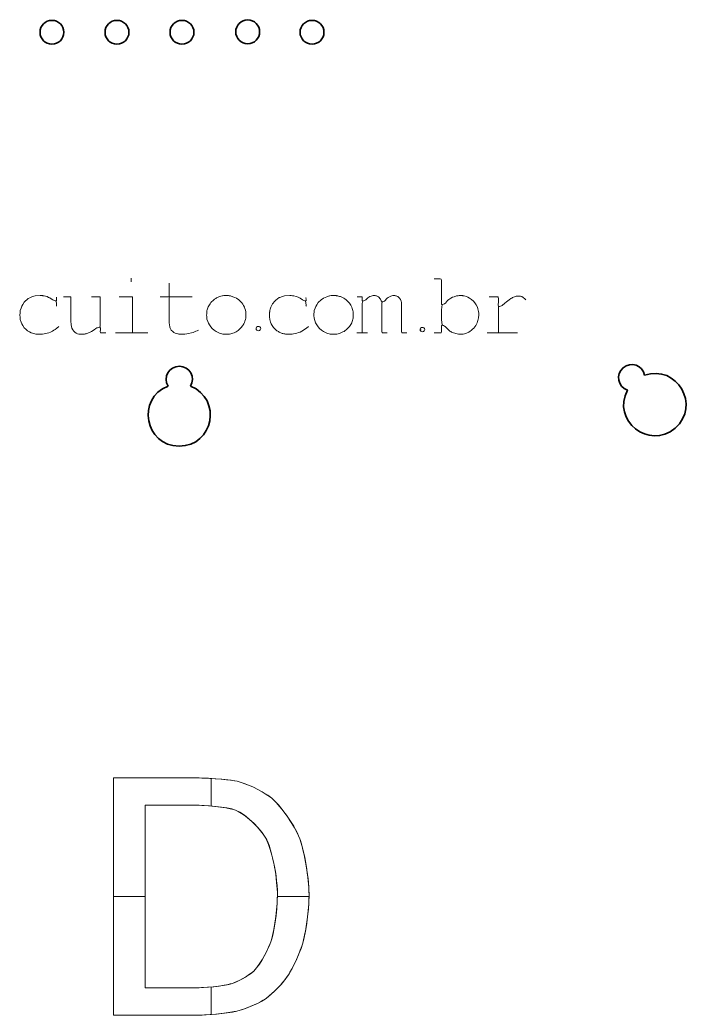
# Model space of a CAD drawing. Header units: centimetres. Extents: x -10.7 to 10.7, y -4.6 to 4.6.
# Drawn here: x 7.637 to 10.49, y -4.487 to -0.316 of the extents above; entities that cross this region are included whole.
import ezdxf

# ---------------------------------------------------------------- set-up
doc = ezdxf.new("R2010")
doc.units = ezdxf.units.CM
doc.header["$MEASUREMENT"] = 0
doc.layers.add('Default', color=7, linetype='Continuous')
doc.layers.add('Layer 1', color=7, linetype='Continuous')

msp = doc.modelspace()

# ---------------------------------------------------------------- linework, layer by layer
at = {"layer": 'Default', "color": 5, "lineweight": 9}
for points in [[(8.02876, -4.48685), (8.02876, -4.48685), (8.02876, -3.49288), (8.02876, -3.49288)], [(8.02876, -4.48685), (8.02876, -4.48685), (8.02876, -3.49288), (8.02876, -3.49288)], [(8.02876, -3.49288), (8.02876, -3.49288), (8.02876, -4.48685), (8.02876, -4.48685)], [(8.4384, -3.49433), (8.4384, -3.49433), (8.4384, -3.60944), (8.4384, -3.60944)], [(8.4384, -3.49433), (8.4384, -3.49433), (8.4384, -3.60944), (8.4384, -3.60944)], [(8.16129, -4.37239), (8.16129, -4.37239), (8.16129, -3.60733), (8.16129, -3.60733)], [(8.16129, -3.60733), (8.16129, -3.60733), (8.16129, -4.37239), (8.16129, -4.37239)], [(8.16129, -4.37239), (8.16129, -4.37239), (8.16129, -3.60733), (8.16129, -3.60733)], [(8.02876, -3.98986), (8.02876, -3.98986), (8.16129, -3.98986), (8.16129, -3.98986)], [(8.02876, -3.98986), (8.02876, -3.98986), (8.16129, -3.98986), (8.16129, -3.98986)], [(8.71548, -3.98986), (8.71548, -3.98986), (8.84802, -3.98986), (8.84802, -3.98986)], [(8.71548, -3.98986), (8.71548, -3.98986), (8.84802, -3.98986), (8.84802, -3.98986)], [(8.4384, -4.37002), (8.4384, -4.37002), (8.4384, -4.48533), (8.4384, -4.48533)], [(8.4384, -4.37002), (8.4384, -4.37002), (8.4384, -4.48533), (8.4384, -4.48533)]]:
    msp.add_open_spline(points, degree=3, dxfattribs=at)
for points, knots in [([(8.02876, -3.49288), (8.14256, -3.49288), (8.31326, -3.49288), (8.37016, -3.49288), (8.37016, -3.49288), (8.44722, -3.49288), (8.52628, -3.50235), (8.54655, -3.50709), (8.54655, -3.50709), (8.60334, -3.5202), (8.67183, -3.56115), (8.69188, -3.57834), (8.69188, -3.57834), (8.74415, -3.62264), (8.79621, -3.71373), (8.80916, -3.74819), (8.80916, -3.74819), (8.83508, -3.81713), (8.84804, -3.94013), (8.84804, -3.9844), (8.84804, -3.9844), (8.84804, -4.05989), (8.83047, -4.15597), (8.82168, -4.18513), (8.82168, -4.18513), (8.80411, -4.24346), (8.76784, -4.3108), (8.7541, -4.3299), (8.7541, -4.3299), (8.72662, -4.36808), (8.68018, -4.4091), (8.66383, -4.42007), (8.66383, -4.42007), (8.63114, -4.442), (8.56861, -4.46426), (8.54552, -4.46991), (8.54552, -4.46991), (8.49933, -4.4812), (8.41631, -4.48685), (8.38635, -4.48685), (8.38635, -4.48685), (8.26715, -4.48685), (8.08836, -4.48685), (8.02876, -4.48685)], [0, 0, 0, 0, 0.0833333333333333, 0.0833333333333333, 0.0833333333333333, 0.0833333333333333, 0.1666666666666667, 0.1666666666666667, 0.1666666666666667, 0.1666666666666667, 0.25, 0.25, 0.25, 0.25, 0.3333333333333333, 0.3333333333333333, 0.3333333333333333, 0.3333333333333333, 0.4166666666666667, 0.4166666666666667, 0.4166666666666667, 0.4166666666666667, 0.5, 0.5, 0.5, 0.5, 0.5833333333333334, 0.5833333333333334, 0.5833333333333334, 0.5833333333333334, 0.6666666666666666, 0.6666666666666666, 0.6666666666666666, 0.6666666666666666, 0.75, 0.75, 0.75, 0.75, 0.8333333333333334, 0.8333333333333334, 0.8333333333333334, 0.8333333333333334, 1, 1, 1, 1]), ([(8.02876, -3.49288), (8.14256, -3.49288), (8.31326, -3.49288), (8.37016, -3.49288), (8.37016, -3.49288), (8.44722, -3.49288), (8.52628, -3.50235), (8.54655, -3.50709), (8.54655, -3.50709), (8.60334, -3.5202), (8.67183, -3.56115), (8.69188, -3.57834), (8.69188, -3.57834), (8.74415, -3.62264), (8.79621, -3.71373), (8.80916, -3.74819), (8.80916, -3.74819), (8.83508, -3.81713), (8.84804, -3.94013), (8.84804, -3.9844), (8.84804, -3.9844), (8.84804, -4.05989), (8.83047, -4.15597), (8.82168, -4.18513), (8.82168, -4.18513), (8.80411, -4.24346), (8.76784, -4.3108), (8.7541, -4.3299), (8.7541, -4.3299), (8.72662, -4.36808), (8.68018, -4.4091), (8.66383, -4.42007), (8.66383, -4.42007), (8.63114, -4.442), (8.56861, -4.46426), (8.54552, -4.46991), (8.54552, -4.46991), (8.49933, -4.4812), (8.41631, -4.48685), (8.38635, -4.48685), (8.38635, -4.48685), (8.26715, -4.48685), (8.08836, -4.48685), (8.02876, -4.48685)], [0, 0, 0, 0, 0.0833333333333333, 0.0833333333333333, 0.0833333333333333, 0.0833333333333333, 0.1666666666666667, 0.1666666666666667, 0.1666666666666667, 0.1666666666666667, 0.25, 0.25, 0.25, 0.25, 0.3333333333333333, 0.3333333333333333, 0.3333333333333333, 0.3333333333333333, 0.4166666666666667, 0.4166666666666667, 0.4166666666666667, 0.4166666666666667, 0.5, 0.5, 0.5, 0.5, 0.5833333333333334, 0.5833333333333334, 0.5833333333333334, 0.5833333333333334, 0.6666666666666666, 0.6666666666666666, 0.6666666666666666, 0.6666666666666666, 0.75, 0.75, 0.75, 0.75, 0.8333333333333334, 0.8333333333333334, 0.8333333333333334, 0.8333333333333334, 1, 1, 1, 1]), ([(8.02876, -4.48685), (8.14796, -4.48685), (8.32675, -4.48685), (8.38635, -4.48685), (8.38635, -4.48685), (8.44628, -4.48685), (8.52242, -4.47556), (8.54552, -4.46991), (8.54552, -4.46991), (8.5917, -4.45861), (8.64749, -4.43103), (8.66383, -4.42007), (8.66383, -4.42007), (8.69653, -4.39814), (8.74036, -4.34899), (8.7541, -4.3299), (8.7541, -4.3299), (8.78159, -4.29171), (8.8129, -4.21429), (8.82168, -4.18513), (8.82168, -4.18513), (8.83925, -4.1268), (8.84804, -4.02215), (8.84804, -3.9844), (8.84804, -3.9844), (8.84804, -3.89586), (8.82212, -3.78266), (8.80916, -3.74819), (8.80916, -3.74819), (8.78325, -3.67926), (8.71802, -3.60049), (8.69188, -3.57834), (8.69188, -3.57834), (8.65178, -3.54395), (8.57495, -3.51365), (8.54655, -3.50709), (8.54655, -3.50709), (8.50601, -3.49761), (8.40869, -3.49288), (8.37016, -3.49288), (8.37016, -3.49288), (8.25636, -3.49288), (8.08566, -3.49288), (8.02876, -3.49288)], [0, 0, 0, 0, 0.0833333333333333, 0.0833333333333333, 0.0833333333333333, 0.0833333333333333, 0.1666666666666667, 0.1666666666666667, 0.1666666666666667, 0.1666666666666667, 0.25, 0.25, 0.25, 0.25, 0.3333333333333333, 0.3333333333333333, 0.3333333333333333, 0.3333333333333333, 0.4166666666666667, 0.4166666666666667, 0.4166666666666667, 0.4166666666666667, 0.5, 0.5, 0.5, 0.5, 0.5833333333333334, 0.5833333333333334, 0.5833333333333334, 0.5833333333333334, 0.6666666666666666, 0.6666666666666666, 0.6666666666666666, 0.6666666666666666, 0.75, 0.75, 0.75, 0.75, 0.8333333333333334, 0.8333333333333334, 0.8333333333333334, 0.8333333333333334, 1, 1, 1, 1]), ([(8.16129, -3.60733), (8.23085, -3.60733), (8.33519, -3.60733), (8.36997, -3.60733), (8.36997, -3.60733), (8.4481, -3.60733), (8.52242, -3.62101), (8.54006, -3.62785), (8.54006, -3.62785), (8.58881, -3.64699), (8.6473, -3.71279), (8.66435, -3.7409), (8.66435, -3.7409), (8.69846, -3.79712), (8.71551, -3.92997), (8.71551, -3.98233), (8.71551, -3.98233), (8.71551, -4.05795), (8.69813, -4.14881), (8.68944, -4.17534), (8.68944, -4.17534), (8.67205, -4.2284), (8.63218, -4.28636), (8.61658, -4.30208), (8.61658, -4.30208), (8.59443, -4.32436), (8.54611, -4.3478), (8.52749, -4.35394), (8.52749, -4.35394), (8.49025, -4.36624), (8.40611, -4.37239), (8.37336, -4.37239), (8.37336, -4.37239), (8.30267, -4.37239), (8.19664, -4.37239), (8.16129, -4.37239)], [0, 0, 0, 0, 0.1, 0.1, 0.1, 0.1, 0.2, 0.2, 0.2, 0.2, 0.3, 0.3, 0.3, 0.3, 0.4, 0.4, 0.4, 0.4, 0.5, 0.5, 0.5, 0.5, 0.6, 0.6, 0.6, 0.6, 0.7, 0.7, 0.7, 0.7, 0.8, 0.8, 0.8, 0.8, 1, 1, 1, 1]), ([(8.16129, -4.37239), (8.23198, -4.37239), (8.33801, -4.37239), (8.37336, -4.37239), (8.37336, -4.37239), (8.43887, -4.37239), (8.50887, -4.36009), (8.52749, -4.35394), (8.52749, -4.35394), (8.56473, -4.34165), (8.60551, -4.31322), (8.61658, -4.30208), (8.61658, -4.30208), (8.64777, -4.27064), (8.68074, -4.20187), (8.68944, -4.17534), (8.68944, -4.17534), (8.70682, -4.12228), (8.71551, -4.02014), (8.71551, -3.98233), (8.71551, -3.98233), (8.71551, -3.8776), (8.6814, -3.76901), (8.66435, -3.7409), (8.66435, -3.7409), (8.63025, -3.68467), (8.56444, -3.63742), (8.54006, -3.62785), (8.54006, -3.62785), (8.50479, -3.61417), (8.40903, -3.60733), (8.36997, -3.60733), (8.36997, -3.60733), (8.30041, -3.60733), (8.19607, -3.60733), (8.16129, -3.60733)], [0, 0, 0, 0, 0.1, 0.1, 0.1, 0.1, 0.2, 0.2, 0.2, 0.2, 0.3, 0.3, 0.3, 0.3, 0.4, 0.4, 0.4, 0.4, 0.5, 0.5, 0.5, 0.5, 0.6, 0.6, 0.6, 0.6, 0.7, 0.7, 0.7, 0.7, 0.8, 0.8, 0.8, 0.8, 1, 1, 1, 1]), ([(8.16129, -3.60733), (8.23085, -3.60733), (8.33519, -3.60733), (8.36997, -3.60733), (8.36997, -3.60733), (8.4481, -3.60733), (8.52242, -3.62101), (8.54006, -3.62785), (8.54006, -3.62785), (8.58881, -3.64699), (8.6473, -3.71279), (8.66435, -3.7409), (8.66435, -3.7409), (8.69846, -3.79712), (8.71551, -3.92997), (8.71551, -3.98233), (8.71551, -3.98233), (8.71551, -4.05795), (8.69813, -4.14881), (8.68944, -4.17534), (8.68944, -4.17534), (8.67205, -4.2284), (8.63218, -4.28636), (8.61658, -4.30208), (8.61658, -4.30208), (8.59443, -4.32436), (8.54611, -4.3478), (8.52749, -4.35394), (8.52749, -4.35394), (8.49025, -4.36624), (8.40611, -4.37239), (8.37336, -4.37239), (8.37336, -4.37239), (8.30267, -4.37239), (8.19664, -4.37239), (8.16129, -4.37239)], [0, 0, 0, 0, 0.1, 0.1, 0.1, 0.1, 0.2, 0.2, 0.2, 0.2, 0.3, 0.3, 0.3, 0.3, 0.4, 0.4, 0.4, 0.4, 0.5, 0.5, 0.5, 0.5, 0.6, 0.6, 0.6, 0.6, 0.7, 0.7, 0.7, 0.7, 0.8, 0.8, 0.8, 0.8, 1, 1, 1, 1])]:
    msp.add_open_spline(points, degree=3, knots=knots, dxfattribs=at)
at = {"layer": 'Layer 1', "color": 5, "lineweight": 35}
for points, knots in [([(7.77104, -0.41812), (7.79865, -0.41812), (7.82103, -0.39574), (7.82103, -0.36812), (7.82103, -0.36812), (7.82103, -0.34051), (7.79865, -0.31812), (7.77104, -0.31812), (7.77104, -0.31812), (7.74342, -0.31812), (7.72104, -0.34051), (7.72104, -0.36812), (7.72104, -0.36812), (7.72104, -0.39574), (7.74342, -0.41812), (7.77104, -0.41812)], [0, 0, 0, 0, 0.2, 0.2, 0.2, 0.2, 0.4, 0.4, 0.4, 0.4, 0.6, 0.6, 0.6, 0.6, 1, 1, 1, 1]), ([(8.04338, -0.41812), (8.07099, -0.41812), (8.09338, -0.39574), (8.09338, -0.36812), (8.09338, -0.36812), (8.09338, -0.34051), (8.07099, -0.31812), (8.04338, -0.31812), (8.04338, -0.31812), (8.01576, -0.31812), (7.99338, -0.34051), (7.99338, -0.36812), (7.99338, -0.36812), (7.99338, -0.39574), (8.01576, -0.41812), (8.04338, -0.41812)], [0, 0, 0, 0, 0.2, 0.2, 0.2, 0.2, 0.4, 0.4, 0.4, 0.4, 0.6, 0.6, 0.6, 0.6, 1, 1, 1, 1]), ([(8.31572, -0.41812), (8.34334, -0.41812), (8.36572, -0.39574), (8.36572, -0.36812), (8.36572, -0.36812), (8.36572, -0.34051), (8.34334, -0.31812), (8.31572, -0.31812), (8.31572, -0.31812), (8.28811, -0.31812), (8.26572, -0.34051), (8.26572, -0.36812), (8.26572, -0.36812), (8.26572, -0.39574), (8.28811, -0.41812), (8.31572, -0.41812)], [0, 0, 0, 0, 0.2, 0.2, 0.2, 0.2, 0.4, 0.4, 0.4, 0.4, 0.6, 0.6, 0.6, 0.6, 1, 1, 1, 1]), ([(8.59088, -0.41613), (8.6185, -0.41613), (8.64088, -0.39374), (8.64088, -0.36613), (8.64088, -0.36613), (8.64088, -0.33852), (8.6185, -0.31613), (8.59088, -0.31613), (8.59088, -0.31613), (8.56326, -0.31613), (8.54087, -0.33852), (8.54087, -0.36613), (8.54087, -0.36613), (8.54087, -0.39374), (8.56326, -0.41613), (8.59088, -0.41613)], [0, 0, 0, 0, 0.2, 0.2, 0.2, 0.2, 0.4, 0.4, 0.4, 0.4, 0.6, 0.6, 0.6, 0.6, 1, 1, 1, 1]), ([(8.86041, -0.41812), (8.88803, -0.41812), (8.91042, -0.39574), (8.91042, -0.36812), (8.91042, -0.36812), (8.91042, -0.34051), (8.88803, -0.31812), (8.86041, -0.31812), (8.86041, -0.31812), (8.8328, -0.31812), (8.81041, -0.34051), (8.81041, -0.36812), (8.81041, -0.36812), (8.81041, -0.39574), (8.8328, -0.41812), (8.86041, -0.41812)], [0, 0, 0, 0, 0.2, 0.2, 0.2, 0.2, 0.4, 0.4, 0.4, 0.4, 0.6, 0.6, 0.6, 0.6, 1, 1, 1, 1]), ([(10.25364, -1.80565), (10.38921, -1.7582), (10.49025, -1.93325), (10.38135, -2.02691), (10.38135, -2.02691), (10.27245, -2.12057), (10.11448, -1.99448), (10.18169, -1.86753), (10.18169, -1.86753), (10.14149, -1.85374), (10.13145, -1.80152), (10.16366, -1.7738), (10.16366, -1.7738), (10.19589, -1.74609), (10.24602, -1.76384), (10.25364, -1.80565)], [0, 0, 0, 0, 0.2, 0.2, 0.2, 0.2, 0.4, 0.4, 0.4, 0.4, 0.6, 0.6, 0.6, 0.6, 1, 1, 1, 1]), ([(8.35144, -1.85128), (8.37374, -1.81469), (8.34748, -1.76777), (8.30462, -1.76766), (8.30462, -1.76766), (8.26177, -1.76754), (8.23524, -1.81431), (8.25735, -1.85102)], [0, 0, 0, 0, 0.3333333333333333, 0.3333333333333333, 0.3333333333333333, 0.3333333333333333, 1, 1, 1, 1]), ([(8.25735, -1.85102), (8.12307, -1.90273), (8.15982, -2.10195), (8.3037, -2.10234), (8.3037, -2.10234), (8.4476, -2.10273), (8.48543, -1.90371), (8.35144, -1.85128)], [0, 0, 0, 0, 0.3333333333333333, 0.3333333333333333, 0.3333333333333333, 0.3333333333333333, 1, 1, 1, 1])]:
    msp.add_open_spline(points, degree=3, knots=knots, dxfattribs=at)
at = {"layer": 'Layer 1', "color": 1, "lineweight": 20}
for points in [[(8.1035, -1.41425), (8.1035, -1.41425), (8.1035, -1.39778), (8.1035, -1.39778)], [(9.31746, -1.61525), (9.31746, -1.61525), (9.31633, -1.61525), (9.31633, -1.61525)], [(9.64111, -1.62717), (9.63707, -1.62874), (9.60137, -1.62774), (9.59398, -1.62774)]]:
    msp.add_open_spline(points, degree=3, dxfattribs=at)
for points, knots in [([(9.40547, -1.5102), (9.40547, -1.5102), (9.40434, -1.51929), (9.40434, -1.51929), (9.40434, -1.51929), (9.40361, -1.52153), (9.40377, -1.52136), (9.40377, -1.52383), (9.40377, -1.52383), (9.40293, -1.52642), (9.4032, -1.52779), (9.4032, -1.53064), (9.4032, -1.53064), (9.40163, -1.53547), (9.40263, -1.56462), (9.40263, -1.57209), (9.40263, -1.57209), (9.40263, -1.57209), (9.40547, -1.59481), (9.40547, -1.59481), (9.40547, -1.59481), (9.40771, -1.59528), (9.41578, -1.59918), (9.41796, -1.60048), (9.41796, -1.60048), (9.41797, -1.60049), (9.42734, -1.61184), (9.435, -1.61809), (9.435, -1.61809), (9.43906, -1.62083), (9.44454, -1.62383), (9.44806, -1.6266), (9.44806, -1.6266), (9.44806, -1.6266), (9.47361, -1.63285), (9.47361, -1.63285), (9.47361, -1.63285), (9.47752, -1.63412), (9.48289, -1.63342), (9.48723, -1.63342), (9.48723, -1.63342), (9.48976, -1.6326), (9.49071, -1.63285), (9.49348, -1.63285), (9.49348, -1.63285), (9.49622, -1.6319), (9.50071, -1.63081), (9.5037, -1.63058), (9.5037, -1.63058), (9.50782, -1.6282), (9.51301, -1.62694), (9.51733, -1.62449), (9.51733, -1.62449), (9.53101, -1.61674), (9.54625, -1.60052), (9.55197, -1.58629), (9.55197, -1.58629), (9.55516, -1.57833), (9.55577, -1.57281), (9.55821, -1.56528), (9.55821, -1.56528), (9.55821, -1.56528), (9.55821, -1.56017), (9.55821, -1.56017), (9.55821, -1.56017), (9.55963, -1.5558), (9.55878, -1.54967), (9.55878, -1.54484), (9.55878, -1.54484), (9.55746, -1.5365), (9.55691, -1.52955), (9.55295, -1.52042), (9.55295, -1.52042), (9.54658, -1.50575), (9.54073, -1.498), (9.52868, -1.48806), (9.52868, -1.48806), (9.51454, -1.4785), (9.51326, -1.47785), (9.49746, -1.47273), (9.49746, -1.47273), (9.49746, -1.47273), (9.49462, -1.47273), (9.49462, -1.47273), (9.49462, -1.47273), (9.4932, -1.47227), (9.49205, -1.47205), (9.49064, -1.47159), (9.49064, -1.47159), (9.49064, -1.47159), (9.4844, -1.47159), (9.4844, -1.47159), (9.4844, -1.47159), (9.48229, -1.47091), (9.48277, -1.47103), (9.48042, -1.47103), (9.48042, -1.47103), (9.47538, -1.47182), (9.47018, -1.47182), (9.46509, -1.47273), (9.46509, -1.47273), (9.44949, -1.47813), (9.44766, -1.47835), (9.43329, -1.48806), (9.43329, -1.48806), (9.42741, -1.49292), (9.41748, -1.50445), (9.41739, -1.50453), (9.41739, -1.50453), (9.41441, -1.50632), (9.40874, -1.50889), (9.40547, -1.5102), (9.40547, -1.5102), (9.40547, -1.5102), (9.40263, -1.50736), (9.40263, -1.50736), (9.40263, -1.50736), (9.40263, -1.49462), (9.40378, -1.40675), (9.40206, -1.40232), (9.40206, -1.40232), (9.39814, -1.4008), (9.38503, -1.40175), (9.37992, -1.40175), (9.37992, -1.40175), (9.37747, -1.40101), (9.37896, -1.40101), (9.37651, -1.40175), (9.37651, -1.40175), (9.3735, -1.40125), (9.37555, -1.40125), (9.37254, -1.40175)], [0, 0, 0, 0, 0.0294117647058824, 0.0294117647058824, 0.0294117647058824, 0.0294117647058824, 0.0588235294117647, 0.0588235294117647, 0.0588235294117647, 0.0588235294117647, 0.0882352941176471, 0.0882352941176471, 0.0882352941176471, 0.0882352941176471, 0.1176470588235294, 0.1176470588235294, 0.1176470588235294, 0.1176470588235294, 0.1470588235294118, 0.1470588235294118, 0.1470588235294118, 0.1470588235294118, 0.1764705882352941, 0.1764705882352941, 0.1764705882352941, 0.1764705882352941, 0.2058823529411765, 0.2058823529411765, 0.2058823529411765, 0.2058823529411765, 0.2352941176470588, 0.2352941176470588, 0.2352941176470588, 0.2352941176470588, 0.2647058823529412, 0.2647058823529412, 0.2647058823529412, 0.2647058823529412, 0.2941176470588235, 0.2941176470588235, 0.2941176470588235, 0.2941176470588235, 0.3235294117647059, 0.3235294117647059, 0.3235294117647059, 0.3235294117647059, 0.3529411764705883, 0.3529411764705883, 0.3529411764705883, 0.3529411764705883, 0.3823529411764706, 0.3823529411764706, 0.3823529411764706, 0.3823529411764706, 0.4117647058823529, 0.4117647058823529, 0.4117647058823529, 0.4117647058823529, 0.4411764705882353, 0.4411764705882353, 0.4411764705882353, 0.4411764705882353, 0.4705882352941176, 0.4705882352941176, 0.4705882352941176, 0.4705882352941176, 0.5, 0.5, 0.5, 0.5, 0.5294117647058824, 0.5294117647058824, 0.5294117647058824, 0.5294117647058824, 0.5588235294117647, 0.5588235294117647, 0.5588235294117647, 0.5588235294117647, 0.5882352941176471, 0.5882352941176471, 0.5882352941176471, 0.5882352941176471, 0.6176470588235294, 0.6176470588235294, 0.6176470588235294, 0.6176470588235294, 0.6470588235294118, 0.6470588235294118, 0.6470588235294118, 0.6470588235294118, 0.6764705882352942, 0.6764705882352942, 0.6764705882352942, 0.6764705882352942, 0.7058823529411765, 0.7058823529411765, 0.7058823529411765, 0.7058823529411765, 0.7352941176470589, 0.7352941176470589, 0.7352941176470589, 0.7352941176470589, 0.7647058823529411, 0.7647058823529411, 0.7647058823529411, 0.7647058823529411, 0.7941176470588235, 0.7941176470588235, 0.7941176470588235, 0.7941176470588235, 0.8235294117647058, 0.8235294117647058, 0.8235294117647058, 0.8235294117647058, 0.8529411764705882, 0.8529411764705882, 0.8529411764705882, 0.8529411764705882, 0.8823529411764706, 0.8823529411764706, 0.8823529411764706, 0.8823529411764706, 0.9117647058823529, 0.9117647058823529, 0.9117647058823529, 0.9117647058823529, 0.9411764705882353, 0.9411764705882353, 0.9411764705882353, 0.9411764705882353, 1, 1, 1, 1]), ([(8.22444, -1.4767), (8.22444, -1.4767), (8.26248, -1.4767), (8.26248, -1.4767), (8.26248, -1.4767), (8.26248, -1.4767), (8.26248, -1.41992), (8.26248, -1.41992)], [0, 0, 0, 0, 0.3333333333333333, 0.3333333333333333, 0.3333333333333333, 0.3333333333333333, 1, 1, 1, 1]), ([(7.79972, -1.60048), (7.79972, -1.60048), (7.79177, -1.60843), (7.79177, -1.60843), (7.79177, -1.60843), (7.78118, -1.61559), (7.77681, -1.61907), (7.76509, -1.62418), (7.76509, -1.62418), (7.75471, -1.6287), (7.7477, -1.62908), (7.73783, -1.63228), (7.73783, -1.63228), (7.73276, -1.63308), (7.71414, -1.63407), (7.71001, -1.63342), (7.71001, -1.63342), (7.70749, -1.6326), (7.70653, -1.63285), (7.70376, -1.63285), (7.70376, -1.63285), (7.69701, -1.63066), (7.69165, -1.63054), (7.68446, -1.62755), (7.68446, -1.62755), (7.674, -1.6232), (7.66222, -1.61499), (7.65493, -1.60616), (7.65493, -1.60616), (7.64427, -1.59038), (7.64414, -1.58957), (7.63847, -1.57209), (7.63847, -1.57209), (7.63847, -1.57209), (7.63847, -1.56926), (7.63847, -1.56926), (7.63847, -1.56926), (7.6379, -1.56749), (7.6379, -1.56648), (7.63733, -1.56471), (7.63733, -1.56471), (7.63733, -1.56471), (7.63676, -1.55052), (7.63676, -1.55052), (7.63676, -1.55052), (7.63765, -1.54778), (7.63733, -1.54509), (7.63733, -1.542), (7.63733, -1.542), (7.6379, -1.54024), (7.6379, -1.53922), (7.63847, -1.53746), (7.63847, -1.53746), (7.63847, -1.53746), (7.63847, -1.53462), (7.63847, -1.53462), (7.63847, -1.53462), (7.64407, -1.51733), (7.64462, -1.51519), (7.65493, -1.49942), (7.65493, -1.49942), (7.66081, -1.49219), (7.66991, -1.48443), (7.67821, -1.48026), (7.67821, -1.48026), (7.6822, -1.47826), (7.68665, -1.47701), (7.69014, -1.475), (7.69014, -1.475), (7.69302, -1.47478), (7.69767, -1.4736), (7.70036, -1.47273), (7.70036, -1.47273), (7.70036, -1.47273), (7.72193, -1.47103), (7.72193, -1.47103), (7.72193, -1.47103), (7.72472, -1.47193), (7.72786, -1.47159), (7.73102, -1.47159), (7.73102, -1.47159), (7.73278, -1.47217), (7.7338, -1.47216), (7.73556, -1.47273), (7.73556, -1.47273), (7.73556, -1.47273), (7.7384, -1.47273), (7.7384, -1.47273), (7.7384, -1.47273), (7.74126, -1.47365), (7.74737, -1.47534), (7.75032, -1.47557), (7.75032, -1.47557), (7.75952, -1.48087), (7.76546, -1.4812), (7.77474, -1.48976), (7.77474, -1.48976), (7.77911, -1.49059), (7.78437, -1.49347), (7.7878, -1.49374), (7.7878, -1.49374), (7.78972, -1.49248), (7.78877, -1.49342), (7.79007, -1.49147), (7.79007, -1.49147), (7.79007, -1.49147), (7.79007, -1.47784), (7.79007, -1.47784)], [0, 0, 0, 0, 0.0357142857142857, 0.0357142857142857, 0.0357142857142857, 0.0357142857142857, 0.0714285714285714, 0.0714285714285714, 0.0714285714285714, 0.0714285714285714, 0.1071428571428571, 0.1071428571428571, 0.1071428571428571, 0.1071428571428571, 0.1428571428571428, 0.1428571428571428, 0.1428571428571428, 0.1428571428571428, 0.1785714285714286, 0.1785714285714286, 0.1785714285714286, 0.1785714285714286, 0.2142857142857143, 0.2142857142857143, 0.2142857142857143, 0.2142857142857143, 0.25, 0.25, 0.25, 0.25, 0.2857142857142857, 0.2857142857142857, 0.2857142857142857, 0.2857142857142857, 0.3214285714285715, 0.3214285714285715, 0.3214285714285715, 0.3214285714285715, 0.3571428571428572, 0.3571428571428572, 0.3571428571428572, 0.3571428571428572, 0.3928571428571428, 0.3928571428571428, 0.3928571428571428, 0.3928571428571428, 0.4285714285714285, 0.4285714285714285, 0.4285714285714285, 0.4285714285714285, 0.4642857142857143, 0.4642857142857143, 0.4642857142857143, 0.4642857142857143, 0.5, 0.5, 0.5, 0.5, 0.5357142857142857, 0.5357142857142857, 0.5357142857142857, 0.5357142857142857, 0.5714285714285714, 0.5714285714285714, 0.5714285714285714, 0.5714285714285714, 0.6071428571428571, 0.6071428571428571, 0.6071428571428571, 0.6071428571428571, 0.6428571428571429, 0.6428571428571429, 0.6428571428571429, 0.6428571428571429, 0.6785714285714286, 0.6785714285714286, 0.6785714285714286, 0.6785714285714286, 0.7142857142857143, 0.7142857142857143, 0.7142857142857143, 0.7142857142857143, 0.75, 0.75, 0.75, 0.75, 0.7857142857142857, 0.7857142857142857, 0.7857142857142857, 0.7857142857142857, 0.8214285714285714, 0.8214285714285714, 0.8214285714285714, 0.8214285714285714, 0.8571428571428571, 0.8571428571428571, 0.8571428571428571, 0.8571428571428571, 0.8928571428571429, 0.8928571428571429, 0.8928571428571429, 0.8928571428571429, 0.9285714285714286, 0.9285714285714286, 0.9285714285714286, 0.9285714285714286, 1, 1, 1, 1]), ([(7.79007, -1.51588), (7.79007, -1.51588), (7.79007, -1.5068), (7.79007, -1.5068), (7.79007, -1.5068), (7.78934, -1.50455), (7.7895, -1.50473), (7.7895, -1.50225), (7.7895, -1.50225), (7.78887, -1.50029), (7.78796, -1.49587), (7.7878, -1.49374)], [0, 0, 0, 0, 0.25, 0.25, 0.25, 0.25, 0.5, 0.5, 0.5, 0.5, 1, 1, 1, 1]), ([(7.936, -1.4767), (7.94259, -1.4767), (7.96936, -1.47568), (7.97347, -1.47727), (7.97347, -1.47727), (7.97347, -1.47727), (7.97347, -1.59765), (7.97347, -1.59765), (7.97347, -1.59765), (7.97281, -1.59954), (7.97215, -1.60131), (7.97177, -1.60332), (7.97177, -1.60332), (7.96724, -1.60418), (7.96324, -1.60644), (7.95871, -1.6073), (7.95871, -1.6073), (7.95664, -1.60824), (7.94562, -1.62103), (7.92123, -1.62925), (7.92123, -1.62925), (7.91631, -1.63092), (7.91169, -1.63134), (7.90704, -1.63285), (7.90704, -1.63285), (7.90704, -1.63285), (7.88944, -1.63342), (7.88944, -1.63342), (7.88944, -1.63342), (7.88699, -1.63262), (7.88644, -1.63285), (7.88376, -1.63285), (7.88376, -1.63285), (7.87712, -1.6318), (7.86709, -1.62687), (7.86218, -1.62093), (7.86218, -1.62093), (7.85545, -1.61276), (7.85241, -1.60424), (7.85083, -1.59424), (7.85083, -1.59424), (7.85083, -1.59424), (7.85083, -1.58856), (7.85083, -1.58856), (7.85083, -1.58856), (7.8487, -1.58199), (7.85026, -1.49219), (7.85026, -1.47727), (7.85026, -1.47727), (7.84602, -1.47563), (7.82517, -1.4767), (7.81903, -1.4767)], [0, 0, 0, 0, 0.0714285714285714, 0.0714285714285714, 0.0714285714285714, 0.0714285714285714, 0.1428571428571428, 0.1428571428571428, 0.1428571428571428, 0.1428571428571428, 0.2142857142857143, 0.2142857142857143, 0.2142857142857143, 0.2142857142857143, 0.2857142857142857, 0.2857142857142857, 0.2857142857142857, 0.2857142857142857, 0.3571428571428572, 0.3571428571428572, 0.3571428571428572, 0.3571428571428572, 0.4285714285714285, 0.4285714285714285, 0.4285714285714285, 0.4285714285714285, 0.5, 0.5, 0.5, 0.5, 0.5714285714285714, 0.5714285714285714, 0.5714285714285714, 0.5714285714285714, 0.6428571428571429, 0.6428571428571429, 0.6428571428571429, 0.6428571428571429, 0.7142857142857143, 0.7142857142857143, 0.7142857142857143, 0.7142857142857143, 0.7857142857142857, 0.7857142857142857, 0.7857142857142857, 0.7857142857142857, 0.8571428571428571, 0.8571428571428571, 0.8571428571428571, 0.8571428571428571, 1, 1, 1, 1]), ([(8.1722, -1.62717), (8.16878, -1.62828), (8.11093, -1.62829), (8.10804, -1.62717), (8.10804, -1.62717), (8.10804, -1.62717), (8.10804, -1.47727), (8.10804, -1.47727), (8.10804, -1.47727), (8.10369, -1.47558), (8.06128, -1.4767), (8.05296, -1.4767)], [0, 0, 0, 0, 0.25, 0.25, 0.25, 0.25, 0.5, 0.5, 0.5, 0.5, 1, 1, 1, 1]), ([(8.38513, -1.61582), (8.37682, -1.62026), (8.3714, -1.62268), (8.36242, -1.62566), (8.36242, -1.62566), (8.36242, -1.62566), (8.33573, -1.63228), (8.33573, -1.63228), (8.33573, -1.63228), (8.33573, -1.63228), (8.32721, -1.63285), (8.32721, -1.63285), (8.32721, -1.63285), (8.32298, -1.63422), (8.31351, -1.63342), (8.30848, -1.63342), (8.30848, -1.63342), (8.30595, -1.6326), (8.305, -1.63285), (8.30223, -1.63285), (8.30223, -1.63285), (8.30082, -1.63239), (8.29967, -1.63217), (8.29825, -1.63171), (8.29825, -1.63171), (8.29086, -1.63155), (8.28264, -1.62653), (8.27668, -1.62263), (8.27668, -1.62263), (8.27668, -1.62263), (8.271, -1.61695), (8.271, -1.61695), (8.271, -1.61695), (8.26844, -1.61303), (8.26513, -1.60929), (8.26475, -1.60446), (8.26475, -1.60446), (8.26475, -1.60446), (8.26305, -1.5931), (8.26305, -1.5931), (8.26305, -1.5931), (8.26167, -1.58885), (8.2618, -1.47994), (8.26305, -1.4767), (8.26305, -1.4767), (8.26305, -1.4767), (8.35844, -1.4767), (8.35844, -1.4767)], [0, 0, 0, 0, 0.0769230769230769, 0.0769230769230769, 0.0769230769230769, 0.0769230769230769, 0.1538461538461539, 0.1538461538461539, 0.1538461538461539, 0.1538461538461539, 0.2307692307692308, 0.2307692307692308, 0.2307692307692308, 0.2307692307692308, 0.3076923076923077, 0.3076923076923077, 0.3076923076923077, 0.3076923076923077, 0.3846153846153846, 0.3846153846153846, 0.3846153846153846, 0.3846153846153846, 0.4615384615384616, 0.4615384615384616, 0.4615384615384616, 0.4615384615384616, 0.5384615384615384, 0.5384615384615384, 0.5384615384615384, 0.5384615384615384, 0.6153846153846154, 0.6153846153846154, 0.6153846153846154, 0.6153846153846154, 0.6923076923076923, 0.6923076923076923, 0.6923076923076923, 0.6923076923076923, 0.7692307692307693, 0.7692307692307693, 0.7692307692307693, 0.7692307692307693, 0.8461538461538461, 0.8461538461538461, 0.8461538461538461, 0.8461538461538461, 1, 1, 1, 1]), ([(8.49074, -1.47159), (8.48588, -1.47317), (8.4846, -1.47253), (8.48336, -1.47273), (8.48336, -1.47273), (8.48051, -1.47365), (8.47548, -1.47534), (8.47257, -1.47557), (8.47257, -1.47557), (8.46948, -1.47735), (8.46436, -1.47949), (8.46065, -1.4814), (8.46065, -1.4814), (8.45577, -1.48392), (8.45318, -1.48618), (8.44872, -1.4892), (8.44872, -1.4892), (8.44872, -1.4892), (8.4368, -1.50112), (8.4368, -1.50112), (8.4368, -1.50112), (8.43194, -1.50831), (8.42948, -1.51174), (8.42544, -1.51929), (8.42544, -1.51929), (8.42308, -1.52437), (8.42215, -1.52937), (8.42033, -1.53462), (8.42033, -1.53462), (8.42033, -1.53462), (8.42033, -1.53746), (8.42033, -1.53746), (8.42033, -1.53746), (8.41976, -1.53922), (8.41977, -1.54024), (8.4192, -1.542), (8.4192, -1.542), (8.4192, -1.542), (8.4192, -1.54881), (8.4192, -1.54881), (8.4192, -1.54881), (8.4184, -1.55126), (8.41863, -1.55182), (8.41863, -1.55449), (8.41863, -1.55449), (8.4195, -1.55719), (8.4192, -1.55943), (8.4192, -1.56244), (8.4192, -1.56244), (8.41977, -1.56421), (8.41976, -1.56522), (8.42033, -1.56698), (8.42033, -1.56698), (8.42033, -1.56698), (8.42033, -1.56982), (8.42033, -1.56982), (8.42033, -1.56982), (8.42557, -1.58597), (8.4264, -1.58821), (8.43623, -1.60276), (8.43623, -1.60276), (8.44401, -1.61218), (8.45572, -1.62208), (8.46689, -1.6266), (8.46689, -1.6266), (8.47496, -1.62987), (8.47972, -1.63038), (8.48733, -1.63285), (8.48733, -1.63285), (8.48733, -1.63285), (8.50834, -1.63342), (8.50834, -1.63342), (8.50834, -1.63342), (8.51087, -1.6326), (8.51182, -1.63285), (8.51459, -1.63285), (8.51459, -1.63285), (8.52171, -1.63054), (8.52689, -1.63013), (8.53446, -1.62698), (8.53446, -1.62698), (8.54497, -1.62261), (8.55751, -1.61323), (8.56512, -1.60389), (8.56512, -1.60389), (8.56856, -1.5988), (8.57184, -1.59517), (8.57478, -1.5897), (8.57478, -1.5897), (8.57764, -1.58396), (8.58172, -1.57222), (8.58272, -1.56585), (8.58272, -1.56585), (8.58272, -1.56585), (8.58329, -1.54484), (8.58329, -1.54484), (8.58329, -1.54484), (8.5825, -1.54239), (8.58272, -1.54184), (8.58272, -1.53916), (8.58272, -1.53916), (8.58004, -1.52216), (8.57062, -1.50369), (8.55717, -1.4926), (8.55717, -1.4926), (8.55539, -1.4914), (8.55483, -1.49083), (8.5532, -1.4892), (8.5532, -1.4892), (8.53718, -1.47837), (8.53619, -1.47845), (8.51856, -1.47273), (8.51856, -1.47273), (8.51856, -1.47273), (8.51572, -1.47273), (8.51572, -1.47273), (8.51572, -1.47273), (8.51396, -1.47216), (8.51294, -1.47217), (8.51118, -1.47159), (8.51118, -1.47159), (8.50766, -1.47104), (8.49509, -1.47159), (8.49074, -1.47159)], [0, 0, 0, 0, 0.03125, 0.03125, 0.03125, 0.03125, 0.0625, 0.0625, 0.0625, 0.0625, 0.09375, 0.09375, 0.09375, 0.09375, 0.125, 0.125, 0.125, 0.125, 0.15625, 0.15625, 0.15625, 0.15625, 0.1875, 0.1875, 0.1875, 0.1875, 0.21875, 0.21875, 0.21875, 0.21875, 0.25, 0.25, 0.25, 0.25, 0.28125, 0.28125, 0.28125, 0.28125, 0.3125, 0.3125, 0.3125, 0.3125, 0.34375, 0.34375, 0.34375, 0.34375, 0.375, 0.375, 0.375, 0.375, 0.40625, 0.40625, 0.40625, 0.40625, 0.4375, 0.4375, 0.4375, 0.4375, 0.46875, 0.46875, 0.46875, 0.46875, 0.5, 0.5, 0.5, 0.5, 0.53125, 0.53125, 0.53125, 0.53125, 0.5625, 0.5625, 0.5625, 0.5625, 0.59375, 0.59375, 0.59375, 0.59375, 0.625, 0.625, 0.625, 0.625, 0.65625, 0.65625, 0.65625, 0.65625, 0.6875, 0.6875, 0.6875, 0.6875, 0.71875, 0.71875, 0.71875, 0.71875, 0.75, 0.75, 0.75, 0.75, 0.78125, 0.78125, 0.78125, 0.78125, 0.8125, 0.8125, 0.8125, 0.8125, 0.84375, 0.84375, 0.84375, 0.84375, 0.875, 0.875, 0.875, 0.875, 0.90625, 0.90625, 0.90625, 0.90625, 0.9375, 0.9375, 0.9375, 0.9375, 1, 1, 1, 1]), ([(8.84505, -1.60048), (8.84505, -1.60048), (8.83767, -1.60787), (8.83767, -1.60787), (8.83767, -1.60787), (8.82724, -1.61491), (8.82223, -1.61947), (8.81041, -1.6242), (8.81041, -1.6242), (8.8, -1.62836), (8.79296, -1.6291), (8.78316, -1.63228), (8.78316, -1.63228), (8.77809, -1.63308), (8.75946, -1.63407), (8.75534, -1.63342), (8.75534, -1.63342), (8.75281, -1.6326), (8.75186, -1.63285), (8.74909, -1.63285), (8.74909, -1.63285), (8.74625, -1.63193), (8.73849, -1.63024), (8.73546, -1.63001), (8.73546, -1.63001), (8.7319, -1.62796), (8.72707, -1.62653), (8.72297, -1.62449), (8.72297, -1.62449), (8.71777, -1.62189), (8.71519, -1.61957), (8.71048, -1.61638), (8.71048, -1.61638), (8.71048, -1.61638), (8.69969, -1.60559), (8.69969, -1.60559), (8.69969, -1.60559), (8.68928, -1.59019), (8.68928, -1.58903), (8.68379, -1.57209), (8.68379, -1.57209), (8.68379, -1.57209), (8.68379, -1.56982), (8.68379, -1.56982), (8.68379, -1.56982), (8.68322, -1.56806), (8.68323, -1.56704), (8.68266, -1.56528), (8.68266, -1.56528), (8.68266, -1.56528), (8.68209, -1.54995), (8.68209, -1.54995), (8.68209, -1.54995), (8.68298, -1.54721), (8.68266, -1.54452), (8.68266, -1.54143), (8.68266, -1.54143), (8.68323, -1.53967), (8.68322, -1.53865), (8.68379, -1.53689), (8.68379, -1.53689), (8.68379, -1.53689), (8.68379, -1.53462), (8.68379, -1.53462), (8.68379, -1.53462), (8.68485, -1.52793), (8.69159, -1.51176), (8.69515, -1.50623), (8.69515, -1.50623), (8.69711, -1.50319), (8.70571, -1.49286), (8.70878, -1.49033), (8.70878, -1.49033), (8.70878, -1.49033), (8.72297, -1.48011), (8.72297, -1.48011), (8.72297, -1.48011), (8.72479, -1.47973), (8.73371, -1.47601), (8.73546, -1.475), (8.73546, -1.475), (8.73808, -1.4748), (8.74269, -1.47357), (8.74512, -1.47273), (8.74512, -1.47273), (8.74512, -1.47273), (8.76726, -1.47103), (8.76726, -1.47103), (8.76726, -1.47103), (8.77261, -1.47187), (8.77516, -1.47148), (8.77918, -1.47216), (8.77918, -1.47216), (8.78143, -1.47289), (8.78125, -1.47273), (8.78373, -1.47273), (8.78373, -1.47273), (8.79809, -1.47738), (8.80776, -1.4784), (8.82007, -1.48976), (8.82007, -1.48976), (8.82408, -1.49052), (8.8297, -1.49347), (8.83313, -1.49374), (8.83313, -1.49374), (8.83504, -1.49248), (8.83409, -1.49342), (8.8354, -1.49147), (8.8354, -1.49147), (8.8354, -1.48884), (8.83573, -1.48754), (8.83483, -1.48522), (8.83483, -1.48522), (8.83562, -1.48277), (8.83578, -1.48199), (8.83483, -1.47954)], [0, 0, 0, 0, 0.0333333333333333, 0.0333333333333333, 0.0333333333333333, 0.0333333333333333, 0.0666666666666667, 0.0666666666666667, 0.0666666666666667, 0.0666666666666667, 0.1, 0.1, 0.1, 0.1, 0.1333333333333333, 0.1333333333333333, 0.1333333333333333, 0.1333333333333333, 0.1666666666666667, 0.1666666666666667, 0.1666666666666667, 0.1666666666666667, 0.2, 0.2, 0.2, 0.2, 0.2333333333333333, 0.2333333333333333, 0.2333333333333333, 0.2333333333333333, 0.2666666666666667, 0.2666666666666667, 0.2666666666666667, 0.2666666666666667, 0.3, 0.3, 0.3, 0.3, 0.3333333333333333, 0.3333333333333333, 0.3333333333333333, 0.3333333333333333, 0.3666666666666666, 0.3666666666666666, 0.3666666666666666, 0.3666666666666666, 0.4, 0.4, 0.4, 0.4, 0.4333333333333333, 0.4333333333333333, 0.4333333333333333, 0.4333333333333333, 0.4666666666666667, 0.4666666666666667, 0.4666666666666667, 0.4666666666666667, 0.5, 0.5, 0.5, 0.5, 0.5333333333333333, 0.5333333333333333, 0.5333333333333333, 0.5333333333333333, 0.5666666666666667, 0.5666666666666667, 0.5666666666666667, 0.5666666666666667, 0.6, 0.6, 0.6, 0.6, 0.6333333333333333, 0.6333333333333333, 0.6333333333333333, 0.6333333333333333, 0.6666666666666666, 0.6666666666666666, 0.6666666666666666, 0.6666666666666666, 0.7, 0.7, 0.7, 0.7, 0.7333333333333333, 0.7333333333333333, 0.7333333333333333, 0.7333333333333333, 0.7666666666666667, 0.7666666666666667, 0.7666666666666667, 0.7666666666666667, 0.8, 0.8, 0.8, 0.8, 0.8333333333333334, 0.8333333333333334, 0.8333333333333334, 0.8333333333333334, 0.8666666666666667, 0.8666666666666667, 0.8666666666666667, 0.8666666666666667, 0.9, 0.9, 0.9, 0.9, 0.9333333333333333, 0.9333333333333333, 0.9333333333333333, 0.9333333333333333, 1, 1, 1, 1]), ([(8.83483, -1.51588), (8.83564, -1.5138), (8.8354, -1.51431), (8.8354, -1.51191), (8.8354, -1.51191), (8.8354, -1.51191), (8.83313, -1.49374), (8.83313, -1.49374)], [0, 0, 0, 0, 0.3333333333333333, 0.3333333333333333, 0.3333333333333333, 0.3333333333333333, 1, 1, 1, 1]), ([(8.94044, -1.47159), (8.93558, -1.47317), (8.9343, -1.47253), (8.93306, -1.47273), (8.93306, -1.47273), (8.91575, -1.47834), (8.91414, -1.47857), (8.89842, -1.4892), (8.89842, -1.4892), (8.89842, -1.4892), (8.8865, -1.50112), (8.8865, -1.50112), (8.8865, -1.50112), (8.87592, -1.51677), (8.87596, -1.5175), (8.87003, -1.53462), (8.87003, -1.53462), (8.87003, -1.53462), (8.86833, -1.55449), (8.86833, -1.55449), (8.86833, -1.55449), (8.86833, -1.55449), (8.86946, -1.56585), (8.86946, -1.56585), (8.86946, -1.56585), (8.87143, -1.57745), (8.87824, -1.59343), (8.88593, -1.60276), (8.88593, -1.60276), (8.89375, -1.61223), (8.90534, -1.62205), (8.91659, -1.6266), (8.91659, -1.6266), (8.92466, -1.62987), (8.92942, -1.63038), (8.93703, -1.63285), (8.93703, -1.63285), (8.93703, -1.63285), (8.95804, -1.63342), (8.95804, -1.63342), (8.95804, -1.63342), (8.96057, -1.6326), (8.96152, -1.63285), (8.96429, -1.63285), (8.96429, -1.63285), (8.97178, -1.63042), (8.97616, -1.63012), (8.98416, -1.62679), (8.98416, -1.62679), (8.9935, -1.62291), (8.99586, -1.6202), (9.00403, -1.61468), (9.00403, -1.61468), (9.01272, -1.60751), (9.02245, -1.59508), (9.02655, -1.58515), (9.02655, -1.58515), (9.02953, -1.57797), (9.03019, -1.57275), (9.03242, -1.56585), (9.03242, -1.56585), (9.03242, -1.56585), (9.03299, -1.54541), (9.03299, -1.54541), (9.03299, -1.54541), (9.03217, -1.54288), (9.03242, -1.54193), (9.03242, -1.53916), (9.03242, -1.53916), (9.03018, -1.53223), (9.0297, -1.52721), (9.02675, -1.51986), (9.02675, -1.51986), (9.02205, -1.50815), (9.01269, -1.49727), (9.0029, -1.4892), (9.0029, -1.4892), (8.99726, -1.48454), (8.98992, -1.48004), (8.98303, -1.47727), (8.98303, -1.47727), (8.97788, -1.4752), (8.97339, -1.47439), (8.96826, -1.47273), (8.96826, -1.47273), (8.96826, -1.47273), (8.96542, -1.47273), (8.96542, -1.47273), (8.96542, -1.47273), (8.96366, -1.47216), (8.96264, -1.47217), (8.96088, -1.47159), (8.96088, -1.47159), (8.95736, -1.47104), (8.94479, -1.47159), (8.94044, -1.47159)], [0, 0, 0, 0, 0.04, 0.04, 0.04, 0.04, 0.08, 0.08, 0.08, 0.08, 0.12, 0.12, 0.12, 0.12, 0.16, 0.16, 0.16, 0.16, 0.2, 0.2, 0.2, 0.2, 0.24, 0.24, 0.24, 0.24, 0.28, 0.28, 0.28, 0.28, 0.32, 0.32, 0.32, 0.32, 0.36, 0.36, 0.36, 0.36, 0.4, 0.4, 0.4, 0.4, 0.44, 0.44, 0.44, 0.44, 0.48, 0.48, 0.48, 0.48, 0.52, 0.52, 0.52, 0.52, 0.56, 0.56, 0.56, 0.56, 0.6, 0.6, 0.6, 0.6, 0.64, 0.64, 0.64, 0.64, 0.68, 0.68, 0.68, 0.68, 0.72, 0.72, 0.72, 0.72, 0.76, 0.76, 0.76, 0.76, 0.8, 0.8, 0.8, 0.8, 0.84, 0.84, 0.84, 0.84, 0.88, 0.88, 0.88, 0.88, 0.92, 0.92, 0.92, 0.92, 1, 1, 1, 1]), ([(9.25727, -1.62717), (9.25595, -1.62746), (9.25756, -1.62809), (9.255, -1.62717), (9.255, -1.62717), (9.25278, -1.62788), (9.25495, -1.62801), (9.25216, -1.62717), (9.25216, -1.62717), (9.2511, -1.62703), (9.24126, -1.62911), (9.23627, -1.62717), (9.23627, -1.62717), (9.23371, -1.62059), (9.23695, -1.51264), (9.23513, -1.50112), (9.23513, -1.50112), (9.23382, -1.4928), (9.22905, -1.48351), (9.22207, -1.47784), (9.22207, -1.47784), (9.21897, -1.47532), (9.21403, -1.47281), (9.21015, -1.47216), (9.21015, -1.47216), (9.20623, -1.4715), (9.19899, -1.47146), (9.19482, -1.47216), (9.19482, -1.47216), (9.18916, -1.47311), (9.17971, -1.47845), (9.17494, -1.48238), (9.17494, -1.48238), (9.17494, -1.48238), (9.16359, -1.49431), (9.16359, -1.49431), (9.16359, -1.49431), (9.16049, -1.49538), (9.1576, -1.49664), (9.1545, -1.49771), (9.1545, -1.49771), (9.14866, -1.492), (9.15295, -1.49802), (9.14882, -1.48976), (9.14882, -1.48976), (9.1467, -1.4855), (9.14229, -1.48015), (9.1386, -1.47727), (9.1386, -1.47727), (9.13575, -1.47505), (9.13148, -1.47278), (9.12782, -1.47216), (9.12782, -1.47216), (9.12389, -1.4715), (9.11666, -1.47146), (9.11248, -1.47216), (9.11248, -1.47216), (9.10727, -1.47304), (9.09837, -1.4779), (9.09431, -1.48125), (9.09431, -1.48125), (9.09431, -1.48125), (9.08523, -1.48976), (9.08523, -1.48976), (9.08523, -1.48976), (9.08204, -1.49043), (9.07634, -1.49289), (9.07331, -1.49431), (9.07331, -1.49431), (9.07331, -1.49431), (9.07047, -1.49147), (9.07047, -1.49147), (9.07047, -1.49147), (9.07047, -1.48696), (9.07145, -1.4807), (9.0699, -1.4767), (9.0699, -1.4767), (9.0699, -1.4767), (9.04889, -1.4767), (9.04889, -1.4767)], [0, 0, 0, 0, 0.0476190476190476, 0.0476190476190476, 0.0476190476190476, 0.0476190476190476, 0.0952380952380952, 0.0952380952380952, 0.0952380952380952, 0.0952380952380952, 0.1428571428571428, 0.1428571428571428, 0.1428571428571428, 0.1428571428571428, 0.1904761904761905, 0.1904761904761905, 0.1904761904761905, 0.1904761904761905, 0.2380952380952381, 0.2380952380952381, 0.2380952380952381, 0.2380952380952381, 0.2857142857142857, 0.2857142857142857, 0.2857142857142857, 0.2857142857142857, 0.3333333333333333, 0.3333333333333333, 0.3333333333333333, 0.3333333333333333, 0.3809523809523809, 0.3809523809523809, 0.3809523809523809, 0.3809523809523809, 0.4285714285714285, 0.4285714285714285, 0.4285714285714285, 0.4285714285714285, 0.4761904761904762, 0.4761904761904762, 0.4761904761904762, 0.4761904761904762, 0.5238095238095238, 0.5238095238095238, 0.5238095238095238, 0.5238095238095238, 0.5714285714285714, 0.5714285714285714, 0.5714285714285714, 0.5714285714285714, 0.6190476190476191, 0.6190476190476191, 0.6190476190476191, 0.6190476190476191, 0.6666666666666666, 0.6666666666666666, 0.6666666666666666, 0.6666666666666666, 0.7142857142857143, 0.7142857142857143, 0.7142857142857143, 0.7142857142857143, 0.7619047619047619, 0.7619047619047619, 0.7619047619047619, 0.7619047619047619, 0.8095238095238095, 0.8095238095238095, 0.8095238095238095, 0.8095238095238095, 0.8571428571428571, 0.8571428571428571, 0.8571428571428571, 0.8571428571428571, 0.9047619047619048, 0.9047619047619048, 0.9047619047619048, 0.9047619047619048, 1, 1, 1, 1]), ([(9.09318, -1.62717), (9.09078, -1.62717), (9.09129, -1.62693), (9.0892, -1.62774), (9.0892, -1.62774), (9.0871, -1.62706), (9.08758, -1.62717), (9.08523, -1.62717), (9.08523, -1.62717), (9.08212, -1.62818), (9.07353, -1.62836), (9.07047, -1.62717), (9.07047, -1.62717), (9.07047, -1.62717), (9.07047, -1.50453), (9.07047, -1.50453), (9.07047, -1.50453), (9.07155, -1.50118), (9.07198, -1.49755), (9.07331, -1.49431)], [0, 0, 0, 0, 0.1666666666666667, 0.1666666666666667, 0.1666666666666667, 0.1666666666666667, 0.3333333333333333, 0.3333333333333333, 0.3333333333333333, 0.3333333333333333, 0.5, 0.5, 0.5, 0.5, 0.6666666666666666, 0.6666666666666666, 0.6666666666666666, 0.6666666666666666, 1, 1, 1, 1]), ([(9.17551, -1.62717), (9.17311, -1.62717), (9.17362, -1.62693), (9.17154, -1.62774), (9.17154, -1.62774), (9.16943, -1.62706), (9.16991, -1.62717), (9.16756, -1.62717), (9.16756, -1.62717), (9.16419, -1.62827), (9.15728, -1.62847), (9.15393, -1.62717), (9.15393, -1.62717), (9.15233, -1.62303), (9.15337, -1.51651), (9.15337, -1.50225), (9.15337, -1.50225), (9.15386, -1.50072), (9.1542, -1.49933), (9.1545, -1.49771)], [0, 0, 0, 0, 0.1666666666666667, 0.1666666666666667, 0.1666666666666667, 0.1666666666666667, 0.3333333333333333, 0.3333333333333333, 0.3333333333333333, 0.3333333333333333, 0.5, 0.5, 0.5, 0.5, 0.6666666666666666, 0.6666666666666666, 0.6666666666666666, 0.6666666666666666, 1, 1, 1, 1]), ([(9.75637, -1.4892), (9.75037, -1.48319), (9.74143, -1.47518), (9.73309, -1.47386), (9.73309, -1.47386), (9.72857, -1.47315), (9.72078, -1.47307), (9.71606, -1.47386), (9.71606, -1.47386), (9.71364, -1.4747), (9.71071, -1.47594), (9.70811, -1.47614), (9.70811, -1.47614), (9.70309, -1.47903), (9.69867, -1.48053), (9.69335, -1.48409), (9.69335, -1.48409), (9.68446, -1.49002), (9.67646, -1.49615), (9.66836, -1.50282), (9.66836, -1.50282), (9.66836, -1.50282), (9.65701, -1.51304), (9.65701, -1.51304), (9.65701, -1.51304), (9.65399, -1.51425), (9.64529, -1.51735), (9.64224, -1.51759), (9.64224, -1.51759), (9.63816, -1.51185), (9.64367, -1.48532), (9.64054, -1.47727), (9.64054, -1.47727), (9.63643, -1.47568), (9.60966, -1.4767), (9.60307, -1.4767)], [0, 0, 0, 0, 0.1, 0.1, 0.1, 0.1, 0.2, 0.2, 0.2, 0.2, 0.3, 0.3, 0.3, 0.3, 0.4, 0.4, 0.4, 0.4, 0.5, 0.5, 0.5, 0.5, 0.6, 0.6, 0.6, 0.6, 0.7, 0.7, 0.7, 0.7, 0.8, 0.8, 0.8, 0.8, 1, 1, 1, 1]), ([(9.72117, -1.62717), (9.71877, -1.62717), (9.71928, -1.62693), (9.7172, -1.62774), (9.7172, -1.62774), (9.71509, -1.62706), (9.71557, -1.62717), (9.71322, -1.62717), (9.71322, -1.62717), (9.70967, -1.62832), (9.64405, -1.62831), (9.64111, -1.62717), (9.64111, -1.62717), (9.64111, -1.62717), (9.64111, -1.52156), (9.64111, -1.52156), (9.64111, -1.52156), (9.64163, -1.52007), (9.64194, -1.5192), (9.64224, -1.51759)], [0, 0, 0, 0, 0.1666666666666667, 0.1666666666666667, 0.1666666666666667, 0.1666666666666667, 0.3333333333333333, 0.3333333333333333, 0.3333333333333333, 0.3333333333333333, 0.5, 0.5, 0.5, 0.5, 0.6666666666666666, 0.6666666666666666, 0.6666666666666666, 0.6666666666666666, 1, 1, 1, 1]), ([(7.99618, -1.62717), (7.99618, -1.62717), (7.99334, -1.62717), (7.99334, -1.62717), (7.99334, -1.62717), (7.99334, -1.62717), (7.98994, -1.62717), (7.98994, -1.62717), (7.98994, -1.62717), (7.98994, -1.62717), (7.97404, -1.62717), (7.97404, -1.62717), (7.97404, -1.62717), (7.97146, -1.62052), (7.97673, -1.60883), (7.97177, -1.60332)], [0, 0, 0, 0, 0.2, 0.2, 0.2, 0.2, 0.4, 0.4, 0.4, 0.4, 0.6, 0.6, 0.6, 0.6, 1, 1, 1, 1]), ([(8.64584, -1.60978), (8.64584, -1.60363), (8.63921, -1.60055), (8.6359, -1.60055), (8.6359, -1.60055), (8.62928, -1.60055), (8.62596, -1.6067), (8.62596, -1.60978), (8.62596, -1.60978), (8.62596, -1.61593), (8.63259, -1.619), (8.6359, -1.619), (8.6359, -1.619), (8.64252, -1.619), (8.64584, -1.61285), (8.64584, -1.60978)], [0, 0, 0, 0, 0.2, 0.2, 0.2, 0.2, 0.4, 0.4, 0.4, 0.4, 0.6, 0.6, 0.6, 0.6, 1, 1, 1, 1]), ([(9.33288, -1.6138), (9.33288, -1.60765), (9.32626, -1.60457), (9.32294, -1.60457), (9.32294, -1.60457), (9.31632, -1.60457), (9.31301, -1.61073), (9.31301, -1.6138), (9.31301, -1.6138), (9.31301, -1.61995), (9.31963, -1.62303), (9.32294, -1.62303), (9.32294, -1.62303), (9.32957, -1.62303), (9.33288, -1.61688), (9.33288, -1.6138)], [0, 0, 0, 0, 0.2, 0.2, 0.2, 0.2, 0.4, 0.4, 0.4, 0.4, 0.6, 0.6, 0.6, 0.6, 1, 1, 1, 1]), ([(9.37197, -1.62717), (9.37197, -1.62717), (9.37424, -1.62717), (9.37424, -1.62717), (9.37424, -1.62717), (9.37669, -1.62791), (9.3752, -1.62791), (9.37765, -1.62717), (9.37765, -1.62717), (9.3779, -1.62714), (9.39646, -1.62935), (9.40206, -1.62717), (9.40206, -1.62717), (9.40366, -1.62306), (9.40263, -1.60354), (9.40263, -1.59765), (9.40263, -1.59765), (9.40263, -1.59765), (9.40547, -1.59481), (9.40547, -1.59481)], [0, 0, 0, 0, 0.1666666666666667, 0.1666666666666667, 0.1666666666666667, 0.1666666666666667, 0.3333333333333333, 0.3333333333333333, 0.3333333333333333, 0.3333333333333333, 0.5, 0.5, 0.5, 0.5, 0.6666666666666666, 0.6666666666666666, 0.6666666666666666, 0.6666666666666666, 1, 1, 1, 1]), ([(8.10804, -1.62717), (8.104, -1.62874), (8.05379, -1.62774), (8.04501, -1.62774), (8.04501, -1.62774), (8.04237, -1.62688), (8.04198, -1.62688), (8.03934, -1.62774), (8.03934, -1.62774), (8.0377, -1.62703), (8.03913, -1.62733), (8.03707, -1.62717)], [0, 0, 0, 0, 0.25, 0.25, 0.25, 0.25, 0.5, 0.5, 0.5, 0.5, 1, 1, 1, 1]), ([(9.07047, -1.62717), (9.06536, -1.62915), (9.05504, -1.62703), (9.054, -1.62717), (9.054, -1.62717), (9.05155, -1.62791), (9.05305, -1.62791), (9.05059, -1.62717), (9.05059, -1.62717), (9.05059, -1.62717), (9.04832, -1.62717), (9.04832, -1.62717)], [0, 0, 0, 0, 0.25, 0.25, 0.25, 0.25, 0.5, 0.5, 0.5, 0.5, 1, 1, 1, 1])]:
    msp.add_open_spline(points, degree=3, knots=knots, dxfattribs=at)

doc.saveas('drawing.dxf')
